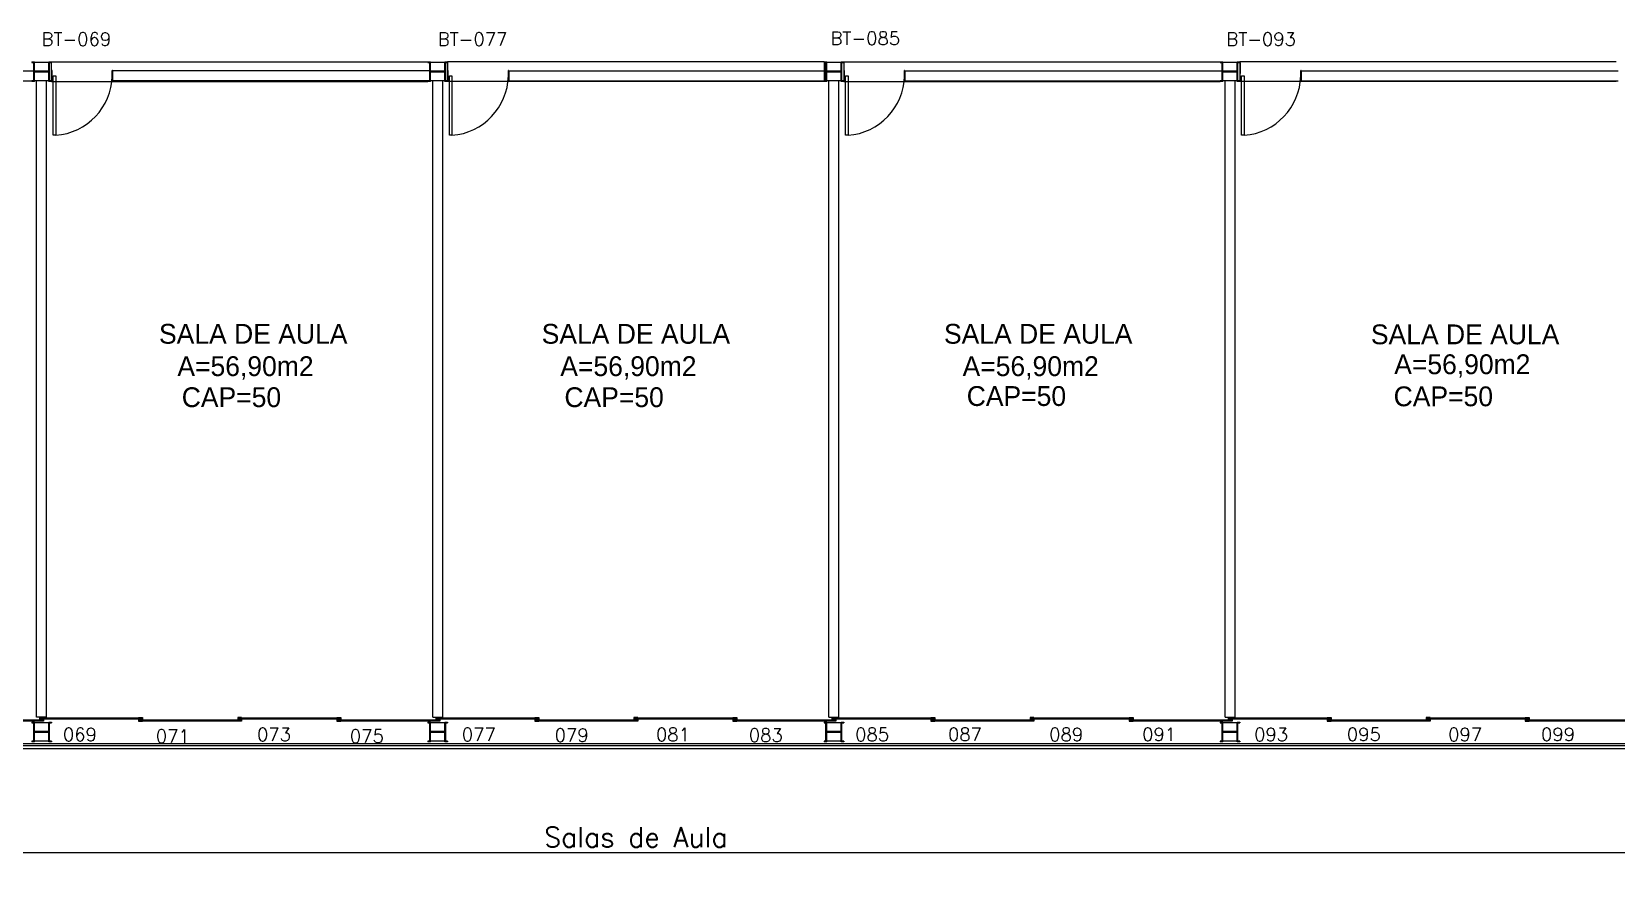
# Model space of a CAD drawing. Extents: x 940 to 1060, y 76 to 105.
# Drawn here: x 990.82 to 1014.82, y 76.25 to 89.15 of the extents above; entities that cross this region are included whole.
import ezdxf
from ezdxf.enums import TextEntityAlignment as Align

# ---------------------------------------------------------------- set-up
doc = ezdxf.new("R2010")
doc.units = 0
doc.header["$LTSCALE"] = 0.5
doc.header["$MEASUREMENT"] = 0
doc.header["$PDMODE"] = 34
doc.header["$PDSIZE"] = 0.1
doc.layers.get('0').update_dxf_attribs({"linetype": 'CONTINUOUS'})
doc.layers.get('DEFPOINTS').update_dxf_attribs({"linetype": 'CONTINUOUS'})
for name, color, linetype in [('1', 1, 'CONTINUOUS'), ('ALVENARIA', 2, 'CONTINUOUS'), ('ENDEREÇO', 2, 'CONTINUOUS'), ('ESQUADRIAS', 1, 'CONTINUOUS'), ('ESTRUTURAS', 2, 'CONTINUOUS'), ('NMOD', 2, 'CONTINUOUS'), ('PORTA', 2, 'CONTINUOUS'), ('TEXTO', 2, 'CONTINUOUS'), ('TEXTO-CENTRO-CUSTO', 2, 'CONTINUOUS'), ('ÁREA', 2, 'CONTINUOUS')]:
    doc.layers.add(name, color=color, linetype=linetype)
doc.styles.add('FONTE', font='FONTE.shx', dxfattribs={"height": 0.4})
doc.styles.add('ROMANS', font='simplex.shx', dxfattribs={"height": 0.3})
doc.styles.add('UNB-100', font='simplex.shx', dxfattribs={"height": 0.2})
doc.dimstyles.new('1', dxfattribs={"dimtxt": 0.3, "dimasz": 0.18, "dimexe": 0.5, "dimexo": 1, "dimgap": 0.08, "dimtad": 1, "dimdec": 4, "dimzin": 12, "dimdsep": 46, "dimtxsty": 'ROMANS', "dimblk1": 'NONE', "dimblk2": 'NONE', "dimsah": 1, "dimcen": 0, "dimclrd": 2, "dimclre": 2, "dimclrt": 2, "dimadec": 0, "dimazin": 0, "dimtfac": 1, "dimtdec": 4, "dimtofl": 0, "dimtmove": 2, "dimatfit": 3, "dimldrblk": 'NONE', "dimfxl": 0, "dimtolj": 1, "dimtzin": 4, "dimarcsym": 0})

# ---------------------------------------------------------------- blocks, each defined once
blk = doc.blocks.new('*D16')
at = {"layer": 'DEFPOINTS', "color": 0}
for p in [(978.97, 78.537), (1020.97, 78.537), (1020.97, 76.72)]:
    blk.add_point(p, dxfattribs=at)
at = {"layer": 'TEXTO-CENTRO-CUSTO', "color": 2, "lineweight": -2}
for p, q in [((978.97, 77.537), (978.97, 76.62)), ((1020.97, 77.537), (1020.97, 76.62)), ((978.97, 76.72), (1020.97, 76.72))]:
    blk.add_line(p, q, dxfattribs=at)
at = {"layer": 'TEXTO-CENTRO-CUSTO', "color": 2, "insert": (999.97, 76.95), "char_height": 0.3, "attachment_point": 5, "style": 'ROMANS'}
blk.add_mtext('\\A1;Salas de Aula', dxfattribs=at)
blk = doc.blocks.new('_NONE')
at = {"color": 0, "linetype": 'ByBlock'}
blk.add_circle((0, 0), 0.25, dxfattribs=at)

msp = doc.modelspace()

# ---------------------------------------------------------------- linework, layer by layer
at = {"layer": '1', "color": 1}
for p, q in [((991.12025, 88.6934), (996.82025, 88.6934)), ((1002.82025, 88.6934), (997.12025, 88.6934)), ((1003.12025, 88.6934), (1008.82025, 88.6934)), ((1014.82025, 88.6934), (1009.12025, 88.6934)), ((991.12025, 88.3934), (996.82025, 88.3934)), ((1002.82025, 88.3934), (997.12025, 88.3934)), ((1003.12025, 88.3934), (1008.82025, 88.3934)), ((1014.82025, 88.3934), (1009.12025, 88.3934)), ((977.47583, 78.36818), (1060.12025, 78.36818)), ((977.47583, 78.33818), (1060.12025, 78.33818))]:
    msp.add_line(p, q, dxfattribs=at)
at = {"layer": '1'}
msp.add_line((939.82083, 78.29302), (1060.12025, 78.29302), dxfattribs=at)
at = {"layer": 'ALVENARIA'}
for p, q in [((986.05014, 88.55572), (990.85025, 88.55572)), ((986.05014, 88.40572), (990.85025, 88.40572)), ((990.89525, 78.76674), (990.89525, 88.4054)), ((991.04525, 78.76674), (991.04525, 88.4054)), ((992.05014, 88.40544), (992.05014, 88.55544)), ((996.85025, 88.55544), (992.05014, 88.55544)), ((996.85025, 88.40544), (992.05014, 88.40544)), ((996.89525, 78.76674), (996.89525, 88.4054)), ((997.04525, 78.76674), (997.04525, 88.4054)), ((998.05014, 88.55544), (1002.85025, 88.55544)), ((998.05014, 88.40544), (998.05014, 88.55544)), ((998.05014, 88.40544), (1002.85025, 88.40544)), ((1002.89525, 78.76674), (1002.89525, 88.4054)), ((1003.04525, 78.76674), (1003.04525, 88.4054)), ((1004.05014, 88.55544), (1008.85025, 88.55544)), ((1004.05014, 88.40544), (1004.05014, 88.55544)), ((1004.05014, 88.40544), (1008.85025, 88.40544)), ((1008.89525, 78.76674), (1008.89525, 88.4054)), ((1009.04525, 78.76674), (1009.04525, 88.4054)), ((1010.05014, 88.55544), (1014.85025, 88.55544)), ((1010.05014, 88.40544), (1014.85025, 88.40544)), ((991.04525, 78.76674), (990.89525, 78.76674)), ((996.89525, 78.76674), (997.04525, 78.76674)), ((1002.89525, 78.76674), (1003.04525, 78.76674)), ((1008.89525, 78.76674), (1009.04525, 78.76674))]:
    msp.add_line(p, q, dxfattribs=at)
at = {"layer": 'ESQUADRIAS'}
for p, q in [((989.44725, 78.72836), (990.99325, 78.72836)), ((990.94025, 78.76536), (990.94025, 78.73536)), ((991.00025, 78.76536), (990.94025, 78.76536)), ((990.94025, 78.73536), (991.00025, 78.73536)), ((990.94725, 78.75836), (992.49325, 78.75836)), ((990.94725, 78.74236), (990.94725, 78.75836)), ((990.94725, 78.74236), (992.49325, 78.74236)), ((990.99325, 78.72836), (990.99325, 78.71236)), ((991.00025, 78.73536), (991.00025, 78.70536)), ((992.44025, 78.76536), (992.50025, 78.76536)), ((992.44025, 78.73536), (992.44025, 78.70536)), ((992.50025, 78.73536), (992.44025, 78.73536)), ((992.44725, 78.72836), (992.44725, 78.71236)), ((992.44725, 78.72836), (993.99325, 78.72836)), ((992.49325, 78.74236), (992.49325, 78.75836)), ((992.50025, 78.76536), (992.50025, 78.73536)), ((993.94025, 78.76536), (993.94025, 78.73536)), ((994.00025, 78.76536), (993.94025, 78.76536)), ((993.94025, 78.73536), (994.00025, 78.73536)), ((993.94725, 78.75836), (995.49325, 78.75836)), ((993.94725, 78.74236), (993.94725, 78.75836)), ((993.94725, 78.74236), (995.49325, 78.74236)), ((993.99325, 78.72836), (993.99325, 78.71236)), ((994.00025, 78.73536), (994.00025, 78.70536)), ((995.44025, 78.76536), (995.50025, 78.76536)), ((995.44025, 78.73536), (995.44025, 78.70536)), ((995.50025, 78.73536), (995.44025, 78.73536)), ((995.44725, 78.72836), (996.99325, 78.72836)), ((995.44725, 78.72836), (995.44725, 78.71236)), ((995.49325, 78.74236), (995.49325, 78.75836)), ((995.50025, 78.76536), (995.50025, 78.73536)), ((996.94025, 78.76536), (996.94025, 78.73536)), ((997.00025, 78.76536), (996.94025, 78.76536)), ((996.94025, 78.73536), (997.00025, 78.73536)), ((996.94725, 78.75836), (998.49325, 78.75836)), ((996.94725, 78.74236), (996.94725, 78.75836)), ((996.94725, 78.74236), (998.49325, 78.74236)), ((996.99325, 78.72836), (996.99325, 78.71236)), ((997.00025, 78.73536), (997.00025, 78.70536)), ((998.44025, 78.76536), (998.50025, 78.76536)), ((998.44025, 78.73536), (998.44025, 78.70536)), ((998.50025, 78.73536), (998.44025, 78.73536)), ((998.44725, 78.72836), (998.44725, 78.71236)), ((998.44725, 78.72836), (999.99325, 78.72836)), ((998.49325, 78.74236), (998.49325, 78.75836)), ((998.50025, 78.76536), (998.50025, 78.73536)), ((999.94025, 78.76536), (999.94025, 78.73536)), ((1000.00025, 78.76536), (999.94025, 78.76536)), ((999.94025, 78.73536), (1000.00025, 78.73536)), ((999.94725, 78.75836), (1001.49325, 78.75836)), ((999.94725, 78.74236), (999.94725, 78.75836)), ((999.94725, 78.74236), (1001.49325, 78.74236)), ((999.99325, 78.72836), (999.99325, 78.71236)), ((1000.00025, 78.73536), (1000.00025, 78.70536)), ((1001.44025, 78.76536), (1001.50025, 78.76536)), ((1001.44025, 78.73536), (1001.44025, 78.70536)), ((1001.50025, 78.73536), (1001.44025, 78.73536)), ((1001.44725, 78.72836), (1001.44725, 78.71236)), ((1001.44725, 78.72836), (1002.99325, 78.72836)), ((1001.49325, 78.74236), (1001.49325, 78.75836)), ((1001.50025, 78.76536), (1001.50025, 78.73536)), ((1002.94025, 78.76536), (1002.94025, 78.73536)), ((1003.00025, 78.76536), (1002.94025, 78.76536)), ((1002.94025, 78.73536), (1003.00025, 78.73536)), ((1002.94725, 78.75836), (1004.49325, 78.75836)), ((1002.94725, 78.74236), (1002.94725, 78.75836)), ((1002.94725, 78.74236), (1004.49325, 78.74236)), ((1002.99325, 78.72836), (1002.99325, 78.71236)), ((1003.00025, 78.73536), (1003.00025, 78.70536)), ((1004.44025, 78.76536), (1004.50025, 78.76536)), ((1004.44025, 78.73536), (1004.44025, 78.70536)), ((1004.50025, 78.73536), (1004.44025, 78.73536)), ((1004.44725, 78.72836), (1004.44725, 78.71236)), ((1004.44725, 78.72836), (1005.99325, 78.72836)), ((1004.49325, 78.74236), (1004.49325, 78.75836)), ((1004.50025, 78.76536), (1004.50025, 78.73536)), ((1005.94025, 78.76536), (1005.94025, 78.73536)), ((1006.00025, 78.76536), (1005.94025, 78.76536)), ((1005.94025, 78.73536), (1006.00025, 78.73536)), ((1005.94725, 78.74236), (1005.94725, 78.75836)), ((1005.94725, 78.75836), (1007.49325, 78.75836)), ((1005.94725, 78.74236), (1007.49325, 78.74236)), ((1005.99325, 78.72836), (1005.99325, 78.71236)), ((1006.00025, 78.73536), (1006.00025, 78.70536)), ((1007.44025, 78.76536), (1007.50025, 78.76536)), ((1007.44025, 78.73536), (1007.44025, 78.70536)), ((1007.50025, 78.73536), (1007.44025, 78.73536)), ((1007.44725, 78.72836), (1008.99325, 78.72836)), ((1007.44725, 78.72836), (1007.44725, 78.71236)), ((1007.49325, 78.74236), (1007.49325, 78.75836)), ((1007.50025, 78.76536), (1007.50025, 78.73536)), ((1008.94025, 78.76536), (1008.94025, 78.73536)), ((1009.00025, 78.76536), (1008.94025, 78.76536)), ((1008.94025, 78.73536), (1009.00025, 78.73536)), ((1008.94725, 78.75836), (1010.49325, 78.75836)), ((1008.94725, 78.74236), (1008.94725, 78.75836)), ((1008.94725, 78.74236), (1010.49325, 78.74236)), ((1008.99325, 78.72836), (1008.99325, 78.71236)), ((1009.00025, 78.73536), (1009.00025, 78.70536)), ((1010.44025, 78.76536), (1010.50025, 78.76536)), ((1010.44025, 78.73536), (1010.44025, 78.70536)), ((1010.50025, 78.73536), (1010.44025, 78.73536)), ((1010.44725, 78.72836), (1011.99325, 78.72836)), ((1010.44725, 78.72836), (1010.44725, 78.71236)), ((1010.49325, 78.74236), (1010.49325, 78.75836)), ((1010.50025, 78.76536), (1010.50025, 78.73536)), ((1011.94025, 78.76536), (1011.94025, 78.73536)), ((1012.00025, 78.76536), (1011.94025, 78.76536)), ((1011.94025, 78.73536), (1012.00025, 78.73536)), ((1011.94725, 78.75836), (1013.49325, 78.75836)), ((1011.94725, 78.74236), (1011.94725, 78.75836)), ((1011.94725, 78.74236), (1013.49325, 78.74236)), ((1011.99325, 78.72836), (1011.99325, 78.71236)), ((1012.00025, 78.73536), (1012.00025, 78.70536)), ((1013.44025, 78.76536), (1013.50025, 78.76536)), ((1013.44025, 78.73536), (1013.44025, 78.70536)), ((1013.50025, 78.73536), (1013.44025, 78.73536)), ((1013.44725, 78.72836), (1014.99325, 78.72836)), ((1013.44725, 78.72836), (1013.44725, 78.71236)), ((1013.49325, 78.74236), (1013.49325, 78.75836)), ((1013.50025, 78.76536), (1013.50025, 78.73536)), ((989.44725, 78.71236), (990.99325, 78.71236)), ((991.00025, 78.70536), (990.94025, 78.70536)), ((992.44025, 78.70536), (992.50025, 78.70536)), ((992.44725, 78.71236), (993.99325, 78.71236)), ((994.00025, 78.70536), (993.94025, 78.70536)), ((995.44025, 78.70536), (995.50025, 78.70536)), ((995.44725, 78.71236), (996.99325, 78.71236)), ((997.00025, 78.70536), (996.94025, 78.70536)), ((998.44025, 78.70536), (998.50025, 78.70536)), ((998.44725, 78.71236), (999.99325, 78.71236)), ((1000.00025, 78.70536), (999.94025, 78.70536)), ((1001.44025, 78.70536), (1001.50025, 78.70536)), ((1001.44725, 78.71236), (1002.99325, 78.71236)), ((1003.00025, 78.70536), (1002.94025, 78.70536)), ((1004.44025, 78.70536), (1004.50025, 78.70536)), ((1004.44725, 78.71236), (1005.99325, 78.71236)), ((1006.00025, 78.70536), (1005.94025, 78.70536)), ((1007.44025, 78.70536), (1007.50025, 78.70536)), ((1007.44725, 78.71236), (1008.99325, 78.71236)), ((1009.00025, 78.70536), (1008.94025, 78.70536)), ((1010.44025, 78.70536), (1010.50025, 78.70536)), ((1010.44725, 78.71236), (1011.99325, 78.71236)), ((1012.00025, 78.70536), (1011.94025, 78.70536)), ((1013.44025, 78.70536), (1013.50025, 78.70536)), ((1013.44725, 78.71236), (1014.99325, 78.71236))]:
    msp.add_line(p, q, dxfattribs=at)
at = {"layer": 'ESTRUTURAS'}
for p, q in [((990.82025, 88.6934), (990.82025, 88.6814)), ((990.82025, 88.6934), (990.86225, 88.6934)), ((990.82025, 88.6814), (990.85025, 88.6814)), ((990.85025, 88.4054), (990.85025, 88.6814)), ((990.86225, 88.3934), (990.86225, 88.6934)), ((991.07825, 88.6814), (990.86225, 88.6814)), ((991.07825, 88.3934), (991.07825, 88.6934)), ((991.07825, 88.6934), (991.12025, 88.6934)), ((991.09025, 88.4054), (991.09025, 88.6814)), ((991.09025, 88.6814), (991.12025, 88.6814)), ((991.12025, 88.6934), (991.12025, 88.6814)), ((991.12025, 88.4054), (991.12025, 88.6814)), ((996.82025, 88.6934), (996.86225, 88.6934)), ((996.82025, 88.6934), (996.82025, 88.6814)), ((996.82025, 88.6814), (996.85025, 88.6814)), ((996.85025, 88.4054), (996.85025, 88.6814)), ((996.86225, 88.3934), (996.86225, 88.6934)), ((997.07825, 88.6814), (996.86225, 88.6814)), ((997.07825, 88.3934), (997.07825, 88.6934)), ((997.07825, 88.6934), (997.12025, 88.6934)), ((997.09025, 88.4054), (997.09025, 88.6814)), ((997.09025, 88.6814), (997.12025, 88.6814)), ((997.12025, 88.6934), (997.12025, 88.3934)), ((1002.82025, 88.6934), (1002.82025, 88.3934)), ((1002.82025, 88.6934), (1002.86225, 88.6934)), ((1002.82025, 88.6934), (1002.82025, 88.6814)), ((1002.82025, 88.6814), (1002.85025, 88.6814)), ((1002.85025, 88.4054), (1002.85025, 88.6814)), ((1002.86225, 88.3934), (1002.86225, 88.6934)), ((1003.07825, 88.6814), (1002.86225, 88.6814)), ((1003.07825, 88.3934), (1003.07825, 88.6934)), ((1003.07825, 88.6934), (1003.12025, 88.6934)), ((1003.09025, 88.4054), (1003.09025, 88.6814)), ((1003.09025, 88.6814), (1003.12025, 88.6814)), ((1003.12025, 88.6934), (1003.12025, 88.3934)), ((1008.82025, 88.6934), (1008.86225, 88.6934)), ((1008.82025, 88.6934), (1008.82025, 88.6814)), ((1008.82025, 88.6814), (1008.85025, 88.6814)), ((1008.85025, 88.4054), (1008.85025, 88.6814)), ((1008.86225, 88.3934), (1008.86225, 88.6934)), ((1009.07825, 88.6814), (1008.86225, 88.6814)), ((1009.07825, 88.3934), (1009.07825, 88.6934)), ((1009.07825, 88.6934), (1009.12025, 88.6934)), ((1009.09025, 88.4054), (1009.09025, 88.6814)), ((1009.09025, 88.6814), (1009.12025, 88.6814)), ((1009.12025, 88.6934), (1009.12025, 88.3934)), ((1009.12525, 88.51508), (1009.12525, 88.67508)), ((1009.13025, 88.67508), (1009.12525, 88.67508)), ((1009.13025, 88.51508), (1009.13025, 88.67508)), ((990.85025, 88.4054), (990.82025, 88.4054)), ((990.82025, 88.4054), (990.82025, 88.3934)), ((990.86225, 88.3934), (990.82025, 88.3934)), ((991.07825, 88.5494), (990.86225, 88.5494)), ((991.07825, 88.5374), (990.86225, 88.5374)), ((991.07825, 88.4054), (990.86225, 88.4054)), ((991.12025, 88.3934), (991.07825, 88.3934)), ((991.12025, 88.4054), (991.09025, 88.4054)), ((991.12025, 88.4054), (991.12025, 88.3934)), ((996.82025, 88.4054), (996.82025, 88.3934)), ((996.85025, 88.4054), (996.82025, 88.4054)), ((996.86225, 88.3934), (996.82025, 88.3934)), ((997.07825, 88.5494), (996.86225, 88.5494)), ((997.07825, 88.5374), (996.86225, 88.5374)), ((997.07825, 88.4054), (996.86225, 88.4054)), ((997.12025, 88.3934), (997.07825, 88.3934)), ((997.12025, 88.4054), (997.09025, 88.4054)), ((1002.82025, 88.4054), (1002.82025, 88.3934)), ((1002.85025, 88.4054), (1002.82025, 88.4054)), ((1002.86225, 88.3934), (1002.82025, 88.3934)), ((1003.07825, 88.5494), (1002.86225, 88.5494)), ((1003.07825, 88.5374), (1002.86225, 88.5374)), ((1003.07825, 88.4054), (1002.86225, 88.4054)), ((1003.12025, 88.3934), (1003.07825, 88.3934)), ((1003.12025, 88.4054), (1003.09025, 88.4054)), ((1008.82025, 88.4054), (1008.82025, 88.3934)), ((1008.85025, 88.4054), (1008.82025, 88.4054)), ((1008.86225, 88.3934), (1008.82025, 88.3934)), ((1009.07825, 88.5494), (1008.86225, 88.5494)), ((1009.07825, 88.5374), (1008.86225, 88.5374)), ((1009.07825, 88.4054), (1008.86225, 88.4054)), ((1009.12025, 88.3934), (1009.07825, 88.3934)), ((1009.12025, 88.4054), (1009.09025, 88.4054)), ((1009.12025, 88.4054), (1009.12025, 88.3934)), ((1009.13025, 88.51508), (1009.12525, 88.51508)), ((990.82025, 78.69302), (990.82025, 78.68102)), ((990.82025, 78.69302), (990.86225, 78.69302)), ((990.82025, 78.68102), (990.85025, 78.68102)), ((990.85025, 78.40502), (990.85025, 78.68102)), ((990.86225, 78.39302), (990.86225, 78.69302)), ((991.07825, 78.68102), (990.86225, 78.68102)), ((991.07825, 78.54902), (990.86225, 78.54902)), ((991.07825, 78.53702), (990.86225, 78.53702)), ((991.07825, 78.39302), (991.07825, 78.69302)), ((991.07825, 78.69302), (991.12025, 78.69302)), ((991.09025, 78.40502), (991.09025, 78.68102)), ((991.09025, 78.68102), (991.12025, 78.68102)), ((991.12025, 78.69302), (991.12025, 78.68102)), ((996.82025, 78.69302), (996.86225, 78.69302)), ((996.82025, 78.69302), (996.82025, 78.68102)), ((996.82025, 78.68102), (996.85025, 78.68102)), ((996.85025, 78.40502), (996.85025, 78.68102)), ((996.86225, 78.39302), (996.86225, 78.69302)), ((997.07825, 78.68102), (996.86225, 78.68102)), ((997.07825, 78.54902), (996.86225, 78.54902)), ((997.07825, 78.53702), (996.86225, 78.53702)), ((997.07825, 78.39302), (997.07825, 78.69302)), ((997.07825, 78.69302), (997.12025, 78.69302)), ((997.09025, 78.40502), (997.09025, 78.68102)), ((997.09025, 78.68102), (997.12025, 78.68102)), ((997.12025, 78.69302), (997.12025, 78.68102)), ((1002.82025, 78.69302), (1002.86225, 78.69302)), ((1002.82025, 78.69302), (1002.82025, 78.68102)), ((1002.82025, 78.68102), (1002.85025, 78.68102)), ((1002.85025, 78.40502), (1002.85025, 78.68102)), ((1002.86225, 78.39302), (1002.86225, 78.69302)), ((1003.07825, 78.68102), (1002.86225, 78.68102)), ((1003.07825, 78.54902), (1002.86225, 78.54902)), ((1003.07825, 78.53702), (1002.86225, 78.53702)), ((1003.07825, 78.39302), (1003.07825, 78.69302)), ((1003.07825, 78.69302), (1003.12025, 78.69302)), ((1003.09025, 78.40502), (1003.09025, 78.68102)), ((1003.09025, 78.68102), (1003.12025, 78.68102)), ((1003.12025, 78.69302), (1003.12025, 78.68102)), ((1008.82025, 78.69302), (1008.86225, 78.69302)), ((1008.82025, 78.69302), (1008.82025, 78.68102)), ((1008.82025, 78.68102), (1008.85025, 78.68102)), ((1008.85025, 78.40502), (1008.85025, 78.68102)), ((1008.86225, 78.39302), (1008.86225, 78.69302)), ((1009.07825, 78.68102), (1008.86225, 78.68102)), ((1009.07825, 78.54902), (1008.86225, 78.54902)), ((1009.07825, 78.53702), (1008.86225, 78.53702)), ((1009.07825, 78.39302), (1009.07825, 78.69302)), ((1009.07825, 78.69302), (1009.12025, 78.69302)), ((1009.09025, 78.40502), (1009.09025, 78.68102)), ((1009.09025, 78.68102), (1009.12025, 78.68102)), ((1009.12025, 78.69302), (1009.12025, 78.68102)), ((990.85025, 78.40502), (990.82025, 78.40502)), ((990.82025, 78.40502), (990.82025, 78.39302)), ((990.86225, 78.39302), (990.82025, 78.39302)), ((991.07825, 78.40502), (990.86225, 78.40502)), ((991.12025, 78.39302), (991.07825, 78.39302)), ((991.12025, 78.40502), (991.09025, 78.40502)), ((991.12025, 78.40502), (991.12025, 78.39302)), ((996.82025, 78.40502), (996.82025, 78.39302)), ((996.85025, 78.40502), (996.82025, 78.40502)), ((996.86225, 78.39302), (996.82025, 78.39302)), ((997.07825, 78.40502), (996.86225, 78.40502)), ((997.12025, 78.39302), (997.07825, 78.39302)), ((997.12025, 78.40502), (997.09025, 78.40502)), ((997.12025, 78.40502), (997.12025, 78.39302)), ((1002.82025, 78.40502), (1002.82025, 78.39302)), ((1002.85025, 78.40502), (1002.82025, 78.40502)), ((1002.86225, 78.39302), (1002.82025, 78.39302)), ((1003.07825, 78.40502), (1002.86225, 78.40502)), ((1003.12025, 78.39302), (1003.07825, 78.39302)), ((1003.12025, 78.40502), (1003.09025, 78.40502)), ((1003.12025, 78.40502), (1003.12025, 78.39302)), ((1008.82025, 78.40502), (1008.82025, 78.39302)), ((1008.85025, 78.40502), (1008.82025, 78.40502)), ((1008.86225, 78.39302), (1008.82025, 78.39302)), ((1009.07825, 78.40502), (1008.86225, 78.40502)), ((1009.12025, 78.39302), (1009.07825, 78.39302)), ((1009.12025, 78.40502), (1009.09025, 78.40502)), ((1009.12025, 78.40502), (1009.12025, 78.39302))]:
    msp.add_line(p, q, dxfattribs=at)
at = {"layer": 'PORTA'}
for p, q in [((1003.12025, 88.6934), (1003.12025, 88.6814)), ((991.12525, 88.39911), (991.12525, 88.55911)), ((991.13025, 88.55911), (991.12525, 88.55911)), ((991.13025, 88.39911), (991.12525, 88.39911)), ((991.13025, 88.39911), (991.13025, 88.55911)), ((991.14577, 88.47954), (991.18577, 88.47954)), ((991.14577, 87.57954), (991.14577, 88.47954)), ((991.18577, 88.47954), (991.18577, 87.57954)), ((992.04514, 88.55911), (992.04014, 88.55911)), ((992.04014, 88.39911), (992.04014, 88.55911)), ((992.04514, 88.39911), (992.04014, 88.39911)), ((992.04514, 88.39911), (992.04514, 88.55911)), ((997.12025, 88.4054), (997.12025, 88.3934)), ((997.12525, 88.39949), (997.12525, 88.55949)), ((997.13025, 88.55949), (997.12525, 88.55949)), ((997.13025, 88.39949), (997.12525, 88.39949)), ((997.13025, 88.39949), (997.13025, 88.55949)), ((997.14577, 88.47992), (997.18577, 88.47992)), ((997.14577, 87.57992), (997.14577, 88.47992)), ((997.18577, 88.47992), (997.18577, 87.57992)), ((998.04514, 88.55949), (998.04014, 88.55949)), ((998.04014, 88.39949), (998.04014, 88.55949)), ((998.04514, 88.39949), (998.04014, 88.39949)), ((998.04514, 88.39949), (998.04514, 88.55949)), ((1003.12025, 88.4054), (1003.12025, 88.3934)), ((1003.12525, 88.39949), (1003.12525, 88.55949)), ((1003.13025, 88.55949), (1003.12525, 88.55949)), ((1003.13025, 88.39949), (1003.12525, 88.39949)), ((1003.13025, 88.39949), (1003.13025, 88.55949)), ((1003.14577, 88.47992), (1003.18577, 88.47992)), ((1003.14577, 87.57992), (1003.14577, 88.47992)), ((1003.18577, 88.47992), (1003.18577, 87.57992)), ((1004.04514, 88.55949), (1004.04014, 88.55949)), ((1004.04014, 88.39949), (1004.04014, 88.55949)), ((1004.04514, 88.39949), (1004.04014, 88.39949)), ((1004.04514, 88.39949), (1004.04514, 88.55949)), ((1009.14577, 88.47954), (1009.18577, 88.47954)), ((1009.14577, 87.57954), (1009.14577, 88.47954)), ((1009.18577, 88.47954), (1009.18577, 87.57954)), ((1010.04514, 88.55911), (1010.04014, 88.55911)), ((1010.04014, 88.39911), (1010.04014, 88.55911)), ((1010.04514, 88.39911), (1010.04014, 88.39911)), ((1010.04514, 88.39911), (1010.04514, 88.55911)), ((1010.05014, 88.40544), (1010.05014, 88.55544)), ((991.18577, 87.57954), (991.14577, 87.57954)), ((997.18577, 87.57992), (997.14577, 87.57992)), ((1003.18577, 87.57992), (1003.14577, 87.57992)), ((1009.18577, 87.57954), (1009.14577, 87.57954))]:
    msp.add_line(p, q, dxfattribs=at)
at = {"layer": 'PORTA', "color": 1}
for centre in [(991.11632, 88.50101), (997.11632, 88.50139), (1003.11632, 88.50139)]:
    msp.add_arc(centre, 0.92408, 274.310497, 358.642288, dxfattribs=at)
at = {"layer": 'PORTA'}
msp.add_arc((1009.11632, 88.50101), 0.92408, 274.310497, 358.642288, dxfattribs=at)

# ---------------------------------------------------------------- texts
at = {"layer": 'ENDEREÇO', "style": 'UNB-100'}
for s, p in [('BT-069', (992.02454, 88.93678)), ('BT-077', (998.02454, 88.93678)), ('BT-085', (1003.97339, 88.94878)), ('BT-093', (1009.9678, 88.93677))]:
    msp.add_text(s, height=0.2, dxfattribs=at).set_placement(p, align=Align.RIGHT)
at = {"layer": 'NMOD', "style": 'UNB-100'}
for s, p in [('069', (991.80798, 78.40656)), ('071', (993.21391, 78.38118)), ('073', (994.74766, 78.40656)), ('075', (996.15359, 78.38118)), ('077', (997.84993, 78.40656)), ('079', (999.25586, 78.39477)), ('081', (1000.78961, 78.40656)), ('083', (1002.19554, 78.39477)), ('085', (1003.80654, 78.40656)), ('087', (1005.21247, 78.40836)), ('089', (1006.74622, 78.40656)), ('091', (1008.15215, 78.40836)), ('093', (1009.84849, 78.40656)), ('095', (1011.25443, 78.40836)), ('097', (1012.78817, 78.40656)), ('099', (1014.1941, 78.40836))]:
    msp.add_text(s, height=0.2, dxfattribs=at).set_placement(p, align=Align.RIGHT)
at = {"layer": 'TEXTO', "style": 'FONTE'}
for s, p in [('SALA DE AULA', (995.6025, 84.42347)), ('SALA DE AULA', (1001.39839, 84.42347)), ('SALA DE AULA', (1007.4915, 84.42347)), ('SALA DE AULA', (1013.95741, 84.41545)), ('CAP=50', (994.59822, 83.46338)), ('CAP=50', (1000.39411, 83.46338)), ('CAP=50', (1006.48722, 83.48106)), ('CAP=50', (1012.95313, 83.47646))]:
    msp.add_text(s, height=0.3, dxfattribs=at).set_placement(p, align=Align.RIGHT)
at = {"layer": 'ÁREA', "style": 'FONTE'}
for p in [(1013.51975, 83.96268), (995.08983, 83.93364), (1000.88943, 83.93364), (1006.98222, 83.93364)]:
    msp.add_text('A=56,90m2', height=0.3, dxfattribs=at).set_placement(p, align=Align.RIGHT)

# ---------------------------------------------------------------- dimensions: what is measured, and where the dimension line sits
at = {"layer": 'TEXTO-CENTRO-CUSTO'}
dim = msp.add_linear_dim(base=(1020.97025, 76.71981), p1=(978.97025, 78.53702), p2=(1020.97025, 78.53702), text='Salas de Aula', dimstyle='1', override={"dimasz": 0.04, "dimexe": 0.1}, dxfattribs=at)
dim.commit()
dim.dimension.update_dxf_attribs({"geometry": '*D16', "text_midpoint": (999.97025, 76.94981)})

doc.saveas('drawing.dxf')
